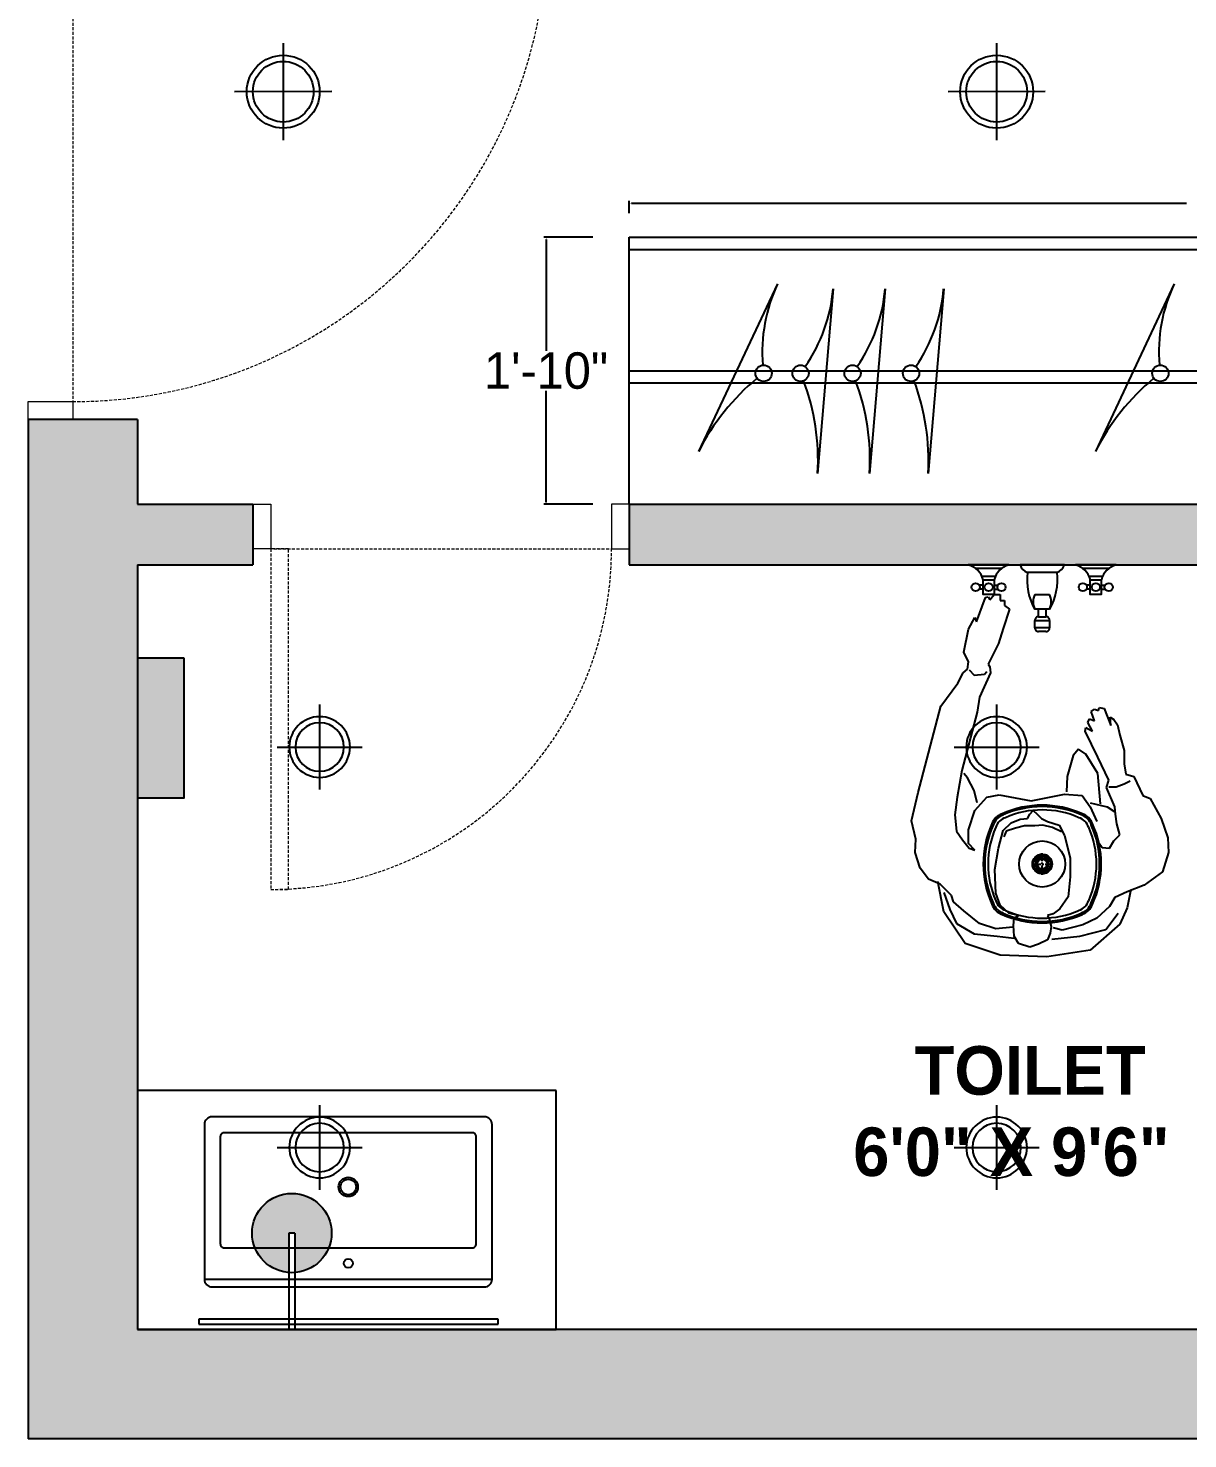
# Model space of a CAD drawing. Header units: inches. Extents: x 9636 to 21597, y -10243 to 557.
# Drawn here: x 16202 to 16297.5, y -7645.7 to -7529.5 of the extents above; entities that cross this region are included whole.
import ezdxf

# ---------------------------------------------------------------- set-up
doc = ezdxf.new("R2010")
doc.units = ezdxf.units.IN
doc.header["$MEASUREMENT"] = 0
for name, pattern in [('CENTER2', [1.125, 0.75, -0.125, 0.125, -0.125]), ('DASHED2', [0.375, 0.25, -0.125]), ('HIDDEN', [0.375, 0.25, -0.125])]:
    doc.linetypes.add(name, pattern=pattern)
for name, color, linetype in [('A-Door-Frame', 1, 'Continuous'), ('A-Door-Swing', 8, 'HIDDEN'), ('IEL-HATCH-002', 7, 'Continuous')]:
    doc.layers.add(name, color=color, linetype=linetype)
doc.layers.add('Furniture', color=251, linetype='Continuous', lineweight=18)
doc.styles.add('HEMI', font='stylu.ttf')
doc.styles.add('MtXpl_Stylus_BT', font='')
doc.styles.get('MtXpl_Stylus_BT').set_extended_font_data('Stylus BT', bold=True)

# ---------------------------------------------------------------- blocks, each defined once
blk = doc.blocks.new('bhtrht')
at = {"layer": 'IEL-HATCH-002', "true_color": 0x939598, "transparency": 33554687}
h = blk.add_hatch(color=252, dxfattribs=at)
h.dxf.hatch_style = 1
h.paths.add_polyline_path([(12208.66, -5928.51), (12166.16, -5928.51), (12166.16, -6030.51), (12169.83, -6030.51), (12175.16, -6030.51), (12175.16, -5942.51), (12180.16, -5942.51), (12180.16, -5937.51), (12208.66, -5937.51)])
h.paths.add_polyline_path([(12316.66, -5928.51), (12292.66, -5928.51), (12292.66, -5937.51), (12316.66, -5937.51)])
h.paths.add_polyline_path([(12395.16, -5928.51), (12316.66, -5928.51), (12316.66, -6147.51), (12323.16, -6147.51), (12323.16, -5937.51), (12395.16, -5937.51)])
h.paths.add_polyline_path([(12424.16, -6147.51), (12400.16, -6147.51), (12400.16, -6033.51), (12396.5, -6033.51), (12395.16, -6033.51), (12395.16, -6147.51), (12323.16, -6147.51), (12316.66, -6147.51), (12316.66, -6156.51), (12323.16, -6156.51), (12395.16, -6156.51), (12424.16, -6156.51), (12424.16, -6152.84)])
h.paths.add_polyline_path([(12316.66, -6147.51), (12175.16, -6147.51), (12175.16, -6127.81), (12175.16, -6084.51), (12184.66, -6084.51), (12184.66, -6079.51), (12175.16, -6079.51), (12175.16, -6072.51), (12166.16, -6072.51), (12166.16, -6156.51), (12316.66, -6156.51)])
h.paths.add_polyline_path([(12636.16, -5928.51), (12606.56, -5928.51), (12606.56, -5937.51), (12627.16, -5937.51), (12627.16, -6129.51), (12627.16, -6135.51), (12627.16, -6147.51), (12467.16, -6147.51), (12467.16, -6156.51), (12636.16, -6156.51)])
h.paths.add_polyline_path([(12514.56, -5928.51), (12496.56, -5928.51), (12496.56, -5937.51), (12514.56, -5937.51)], flags=17)
h.paths.add_polyline_path([(12423.56, -5928.51), (12395.16, -5928.51), (12395.16, -6003.51), (12400.16, -6003.51), (12400.16, -5937.51), (12423.56, -5937.51)])
h = blk.add_hatch(color=252, dxfattribs=at)
h.dxf.hatch_style = 1
h.paths.add_polyline_path([(12316.66, -6079.51), (12215.66, -6079.51), (12215.66, -6083.18), (12215.66, -6084.51), (12316.66, -6084.51)])
at = {"color": 252, "true_color": 0x939598}
for p, q in [((12215.66, -6055.51), (12215.66, -6054.51)), ((12215.84, -6054.69), (12261.55, -6054.69)), ((12212.66, -6057.51), (12208.63, -6057.51)), ((12208.81, -6057.69), (12208.81, -6066.87)), ((12215.66, -6057.51), (12266.16, -6057.51)), ((12215.66, -6079.51), (12215.66, -6057.51)), ((12215.66, -6058.51), (12316.66, -6058.51)), ((12215.66, -6068.51), (12316.66, -6068.51)), ((12215.66, -6069.51), (12316.66, -6069.51)), ((12208.81, -6079.33), (12208.81, -6070.15)), ((12166.16, -6072.51), (12166.16, -6156.51)), ((12175.16, -6072.51), (12166.16, -6072.51)), ((12175.16, -6072.51), (12175.16, -6079.51)), ((12175.16, -6079.51), (12184.66, -6079.51)), ((12184.66, -6079.51), (12184.66, -6084.51)), ((12212.66, -6079.51), (12208.63, -6079.51)), ((12215.66, -6079.51), (12316.66, -6079.51)), ((12215.66, -6079.51), (12215.66, -6084.51)), ((12175.16, -6084.51), (12175.16, -6147.51)), ((12175.16, -6084.51), (12184.66, -6084.51)), ((12215.66, -6084.51), (12316.66, -6084.51)), ((12246.92, -6084.51), (12243.57, -6084.51)), ((12251.49, -6084.51), (12247.84, -6084.51)), ((12255.75, -6084.51), (12252.4, -6084.51)), ((12246.32, -6084.81), (12244.17, -6084.81)), ((12244.66, -6085.42), (12245.82, -6085.42)), ((12250.88, -6085.12), (12248.45, -6085.12)), ((12255.15, -6084.81), (12253, -6084.81)), ((12253.49, -6085.42), (12254.65, -6085.42)), ((12244.79, -6086.18), (12244.49, -6086.18)), ((12244.79, -6086.49), (12244.49, -6086.49)), ((12245.71, -6086.18), (12246.01, -6086.18)), ((12245.71, -6086.49), (12246.01, -6086.49)), ((12249.05, -6086.94), (12250.27, -6086.94)), ((12253.62, -6086.18), (12253.32, -6086.18)), ((12253.62, -6086.49), (12253.32, -6086.49)), ((12254.53, -6086.18), (12254.84, -6086.18)), ((12254.53, -6086.49), (12254.84, -6086.49)), ((12250.27, -6088.16), (12249.05, -6088.16)), ((12249.36, -6088.77), (12249.36, -6088.16)), ((12249.97, -6088.16), (12249.97, -6088.77)), ((12249.05, -6089.08), (12250.27, -6089.08)), ((12250.27, -6089.68), (12249.05, -6089.68)), ((12209.64, -6127.81), (12175.16, -6127.81)), ((12175.16, -6127.81), (12175.16, -6147.51)), ((12209.64, -6147.51), (12209.64, -6127.81)), ((12180.67, -6143.36), (12204.36, -6143.36)), ((12204.85, -6146.66), (12180.22, -6146.66)), ((12180.22, -6146.66), (12180.22, -6147.07)), ((12180.22, -6147.07), (12204.85, -6147.07)), ((12204.85, -6147.07), (12204.85, -6146.66)), ((12323.16, -6147.51), (12175.16, -6147.51)), ((12175.16, -6147.51), (12209.64, -6147.51)), ((12323.16, -6156.51), (12166.16, -6156.51))]:
    blk.add_line(p, q, dxfattribs=at)
at = {"color": 252, "linetype": 'ByBlock', "true_color": 0x939598}
for p, q in [((12245.34, -6087.37), (12245.71, -6086.94)), ((12245.71, -6086.94), (12246.19, -6086.94)), ((12246.19, -6086.94), (12246.19, -6087.43)), ((12244.24, -6089.2), (12244.98, -6087.19)), ((12244.98, -6087.19), (12245.22, -6087.13)), ((12245.22, -6087.13), (12245.34, -6087.37)), ((12246.19, -6087.43), (12246.56, -6087.43)), ((12246.98, -6088.16), (12246.44, -6089.75)), ((12246.56, -6087.43), (12246.56, -6087.86)), ((12246.56, -6087.86), (12246.98, -6088.16)), ((12243.58, -6089.81), (12244.12, -6088.83)), ((12244.12, -6088.83), (12244.24, -6089.2)), ((12243.21, -6091.7), (12243.58, -6089.81)), ((12246.44, -6089.75), (12246.07, -6090.97)), ((12246.07, -6090.97), (12245.22, -6092.67)), ((12243.58, -6092.49), (12243.21, -6091.7)), ((12243.51, -6093.1), (12243.58, -6092.49)), ((12245.22, -6092.67), (12245.34, -6092.91)), ((12242.72, -6094.25), (12243.15, -6093.4)), ((12243.15, -6093.4), (12243.51, -6093.1)), ((12243.64, -6093.16), (12244.06, -6093.58)), ((12244.06, -6093.58), (12244.91, -6093.52)), ((12245.4, -6093.4), (12244.49, -6095.41)), ((12244.91, -6093.52), (12245.1, -6093.28)), ((12245.34, -6092.91), (12245.4, -6093.4)), ((12241.32, -6096.14), (12242.72, -6094.25)), ((12239.44, -6103.27), (12241.32, -6096.14)), ((12244.49, -6095.41), (12244.31, -6096.63)), ((12254.29, -6096.51), (12254.35, -6096.26)), ((12254.35, -6096.26), (12254.77, -6096.33)), ((12254.77, -6096.33), (12255.32, -6097.73)), ((12244.31, -6096.63), (12243.03, -6101.44)), ((12253.43, -6097.48), (12253.56, -6097.18)), ((12253.8, -6098.21), (12253.43, -6097.48)), ((12253.56, -6097.18), (12253.98, -6097.36)), ((12253.68, -6096.57), (12253.98, -6096.39)), ((12253.98, -6097.36), (12253.68, -6096.57)), ((12253.98, -6096.39), (12254.29, -6096.51)), ((12255.32, -6097.73), (12255.26, -6097.06)), ((12255.26, -6097.06), (12255.56, -6097.24)), ((12255.56, -6097.24), (12255.87, -6097.67)), ((12253.19, -6098.21), (12253.25, -6097.91)), ((12254.23, -6100.35), (12253.19, -6098.21)), ((12253.25, -6097.91), (12253.8, -6098.21)), ((12255.87, -6097.67), (12256.05, -6098.52)), ((12256.05, -6098.52), (12256.42, -6099.8)), ((12252.64, -6099.68), (12252.22, -6100.22)), ((12253.25, -6100.1), (12252.64, -6099.68)), ((12256.42, -6099.8), (12256.42, -6100.89)), ((12252.22, -6100.22), (12251.73, -6101.93)), ((12254.23, -6101.69), (12253.25, -6100.1)), ((12255.14, -6102.23), (12254.23, -6100.35)), ((12256.42, -6100.89), (12256.54, -6101.75)), ((12243.03, -6101.44), (12242.66, -6103.63)), ((12243.51, -6102.05), (12243.21, -6101.69)), ((12244.06, -6103.09), (12243.51, -6102.05)), ((12251.73, -6101.93), (12251.67, -6103.21)), ((12254.47, -6104.18), (12254.23, -6101.69)), ((12256.54, -6101.75), (12257.21, -6101.93)), ((12257.21, -6101.93), (12257.94, -6103.51)), ((12238.89, -6105.58), (12239.44, -6103.27)), ((12244.31, -6104.12), (12244.06, -6103.09)), ((12254.96, -6102.84), (12255.14, -6102.23)), ((12255.63, -6104.43), (12254.96, -6102.84)), ((12255.14, -6102.78), (12255.75, -6102.78)), ((12255.75, -6102.78), (12256.42, -6102.54)), ((12256.42, -6102.54), (12256.9, -6102.29)), ((12242.66, -6103.63), (12242.48, -6105.1)), ((12244.12, -6104.73), (12245.1, -6103.63)), ((12245.1, -6103.63), (12246.13, -6103.45)), ((12246.13, -6103.45), (12248.75, -6103.94)), ((12248.75, -6103.94), (12251.49, -6103.39)), ((12251.49, -6103.39), (12252.95, -6103.51)), ((12252.95, -6103.51), (12253.62, -6104.43)), ((12253.62, -6104.12), (12255.02, -6104.43)), ((12253.62, -6104.43), (12254.17, -6105.65)), ((12255.02, -6104.43), (12255.63, -6104.85)), ((12255.69, -6105.04), (12255.63, -6104.43)), ((12257.94, -6103.51), (12258.55, -6103.76)), ((12258.55, -6103.76), (12259.46, -6105.4)), ((12239.25, -6107.11), (12238.89, -6105.58)), ((12242.48, -6105.1), (12242.6, -6106.44)), ((12243.58, -6106.32), (12244.12, -6104.73)), ((12247.11, -6105.77), (12247.84, -6105.46)), ((12247.84, -6105.46), (12248.44, -6105.4)), ((12248.44, -6105.4), (12248.63, -6105.04)), ((12248.63, -6105.04), (12248.93, -6104.73)), ((12248.93, -6104.73), (12249.24, -6105.04)), ((12249.24, -6105.04), (12249.6, -6105.4)), ((12249.6, -6105.4), (12250.09, -6105.65)), ((12255.81, -6105.83), (12255.69, -6105.04)), ((12259.46, -6105.4), (12260.01, -6106.99)), ((12242.6, -6106.44), (12243.09, -6107.17)), ((12243.58, -6107.47), (12243.58, -6106.32)), ((12246.07, -6107.84), (12246.44, -6106.38)), ((12246.44, -6106.38), (12247.11, -6105.77)), ((12246.68, -6106.44), (12246.5, -6106.92)), ((12247.47, -6106.19), (12246.68, -6106.44)), ((12248.2, -6106.01), (12247.47, -6106.19)), ((12249.05, -6106.01), (12248.2, -6106.01)), ((12249.72, -6105.95), (12249.05, -6106.01)), ((12250.51, -6106.13), (12249.72, -6105.95)), ((12250.09, -6105.65), (12251.06, -6105.95)), ((12251.24, -6106.5), (12250.51, -6106.13)), ((12251.06, -6105.95), (12251.49, -6106.8)), ((12255.56, -6107.23), (12256.05, -6106.74)), ((12256.05, -6106.74), (12255.81, -6105.83)), ((12239.19, -6108.2), (12239.25, -6107.11)), ((12243.09, -6107.17), (12243.64, -6107.84)), ((12244.12, -6108.02), (12243.58, -6107.47)), ((12243.64, -6107.84), (12244.12, -6108.02)), ((12245.77, -6109.6), (12246.07, -6107.84)), ((12251.49, -6106.8), (12251.97, -6108.63)), ((12254.29, -6107.35), (12254.59, -6107.78)), ((12254.59, -6107.78), (12255.2, -6107.84)), ((12255.2, -6107.84), (12255.56, -6107.23)), ((12260.01, -6106.99), (12260.07, -6108.2)), ((12239.62, -6109.48), (12239.19, -6108.2)), ((12251.97, -6108.63), (12251.97, -6110.21)), ((12260.07, -6108.2), (12259.58, -6109.79)), ((12240.29, -6110.4), (12239.62, -6109.48)), ((12245.83, -6111.55), (12245.77, -6109.6)), ((12251.97, -6110.21), (12251.79, -6111.86)), ((12259.58, -6109.79), (12258.06, -6110.88)), ((12241.26, -6110.82), (12240.29, -6110.4)), ((12241.57, -6113.08), (12241.08, -6110.58)), ((12242.18, -6111.74), (12241.26, -6110.82)), ((12256.66, -6111.43), (12255.63, -6111.92)), ((12258.06, -6110.88), (12256.66, -6111.43)), ((12256.96, -6111.25), (12256.66, -6112.77)), ((12241.57, -6111.49), (12242.05, -6112.89)), ((12242.36, -6112.28), (12242.18, -6111.74)), ((12243.21, -6113.02), (12242.36, -6112.28)), ((12246.19, -6112.53), (12245.83, -6111.55)), ((12246.92, -6113.2), (12246.19, -6112.53)), ((12251.79, -6111.86), (12251.12, -6112.83)), ((12255.63, -6111.92), (12255.2, -6112.65)), ((12243.33, -6115.7), (12241.57, -6113.08)), ((12242.05, -6112.89), (12242.6, -6114.05)), ((12244.49, -6114.05), (12243.21, -6113.02)), ((12247.71, -6113.38), (12246.92, -6113.2)), ((12247.29, -6114.23), (12247.35, -6113.62)), ((12247.35, -6113.62), (12247.71, -6113.38)), ((12250.57, -6113.26), (12250.09, -6113.38)), ((12250.09, -6113.38), (12250.21, -6113.56)), ((12250.21, -6113.56), (12250.39, -6114.29)), ((12251.12, -6112.83), (12250.57, -6113.26)), ((12254.17, -6113.62), (12253.01, -6114.17)), ((12255.2, -6112.65), (12254.17, -6113.62)), ((12254.9, -6114.54), (12255.93, -6113.2)), ((12256.66, -6112.77), (12256.05, -6114.11)), ((12242.6, -6114.05), (12244.06, -6114.9)), ((12244.06, -6114.9), (12245.95, -6115.09)), ((12245.83, -6114.48), (12244.49, -6114.05)), ((12247.23, -6114.36), (12245.83, -6114.48)), ((12247.35, -6115.09), (12247.29, -6114.23)), ((12250.33, -6114.84), (12250.09, -6115.39)), ((12250.39, -6114.29), (12250.33, -6114.84)), ((12251.3, -6114.6), (12250.57, -6114.42)), ((12253.01, -6114.17), (12251.3, -6114.6)), ((12252.77, -6115.09), (12254.9, -6114.54)), ((12256.05, -6114.11), (12253.62, -6116.24)), ((12246.19, -6116.67), (12243.33, -6115.7)), ((12245.95, -6115.09), (12247.35, -6115.27)), ((12247.71, -6115.7), (12247.35, -6115.09)), ((12248.63, -6116), (12247.71, -6115.7)), ((12249.36, -6115.76), (12248.63, -6116)), ((12250.09, -6115.39), (12249.36, -6115.76)), ((12250.45, -6115.33), (12252.77, -6115.09)), ((12250.03, -6116.79), (12246.19, -6116.67)), ((12253.62, -6116.24), (12250.03, -6116.79))]:
    blk.add_line(p, q, dxfattribs=at)
at = {"color": 252, "linetype": 'Continuous', "true_color": 0x939598}
for p, q in [((12249.26, -6108.56), (12249.06, -6108.64)), ((12249.14, -6108.96), (12249.14, -6108.9)), ((12249.14, -6108.96), (12249.14, -6109.35)), ((12249.53, -6108.45), (12249.26, -6108.56)), ((12249.73, -6108.37), (12249.53, -6108.45)), ((12250.19, -6108.9), (12250.19, -6108.96)), ((12250.19, -6109.35), (12250.19, -6108.96)), ((12249.14, -6109.4), (12249.14, -6109.35)), ((12249.6, -6109.94), (12249.79, -6109.86)), ((12250.07, -6109.74), (12249.79, -6109.86)), ((12250.07, -6109.74), (12250.26, -6109.66)), ((12250.19, -6109.35), (12250.19, -6109.4))]:
    blk.add_line(p, q, dxfattribs=at)
at = {"color": 252, "linetype": 'CENTER2', "true_color": 0x939598}
for p, q in [((12249.66, -6110.03), (12249.66, -6108.27)), ((12248.79, -6109.15), (12250.54, -6109.15))]:
    blk.add_line(p, q, dxfattribs=at)
at = {"color": 252, "true_color": 0x939598}
for points in [[(12245.71, -6085.73), (12245.71, -6086.94), (12244.79, -6086.94), (12244.79, -6085.73)], [(12254.53, -6085.73), (12254.53, -6086.94), (12253.62, -6086.94), (12253.62, -6085.73)]]:
    blk.add_lwpolyline(points, close=True, dxfattribs=at)
for points in [[(12249.05, -6089.68), (12249.05, -6089.08)], [(12249.36, -6088.77), (12249.97, -6088.77)], [(12250.27, -6089.08), (12250.27, -6089.68)], [(12249.97, -6089.99), (12249.36, -6089.99)]]:
    blk.add_lwpolyline(points, dxfattribs=at)
for points in [[(12181.31, -6144), (12203.73, -6144, 0.414214), (12204.36, -6143.36), (12204.36, -6130.62, 0.414214), (12203.73, -6129.98), (12181.31, -6129.98, 0.414214), (12180.67, -6130.62), (12180.67, -6143.36, 0.414214)], [(12182.3, -6140.77), (12202.73, -6140.77, 0.414214), (12203.05, -6140.45), (12203.05, -6131.61, 0.414214), (12202.73, -6131.29), (12182.3, -6131.29, 0.414214), (12181.98, -6131.61), (12181.98, -6140.45, 0.414214)]]:
    blk.add_lwpolyline(points, format="xyb", close=True, dxfattribs=at)
for centre, radius in [((12244.18, -6086.34), 0.34), ((12245.25, -6086.34), 0.34), ((12246.31, -6086.34), 0.34), ((12253.01, -6086.34), 0.34), ((12254.08, -6086.34), 0.34), ((12255.14, -6086.34), 0.34), ((12192.52, -6135.76), 0.797), ((12192.52, -6135.76), 0.638), ((12192.52, -6142.06), 0.374)]:
    blk.add_circle(centre, radius, dxfattribs=at)
at = {"color": 252, "linetype": 'Continuous', "true_color": 0x939598}
for radius in [1.9, 0.811, 0.466, 0.409]:
    blk.add_circle((12249.66, -6109.15), radius, dxfattribs=at)
at = {"color": 252, "true_color": 0x939598}
for centre, radius, start, end in [((12243.12, -6086.18), 1.74, 15.2551, 74.7449), ((12247.38, -6086.18), 1.74, 105.2551, 164.7449), ((12248.69, -6084.26), 0.892, 196.1502, 253.8498), ((12250.63, -6084.26), 0.892, 286.1502, 343.8498), ((12251.95, -6086.18), 1.74, 15.2551, 74.7449), ((12256.21, -6086.18), 1.74, 105.2551, 164.7449), ((12253.32, -6085.73), 4.91, 172.875, 209.7449), ((12246.01, -6085.73), 4.91, 330.2551, 7.125), ((12250.44, -6087.55), 1.52, 156.3417, 203.6584), ((12248.88, -6087.55), 1.52, 336.3417, 23.6583), ((12249.35, -6089.07), 0.295, 88.2224, 181.7776), ((12249.98, -6089.07), 0.295, 358.2224, 91.7776), ((12249.35, -6089.69), 0.295, 178.2224, 271.7776), ((12249.98, -6089.69), 0.295, 268.2224, 1.7776)]:
    blk.add_arc(centre, radius, start, end, dxfattribs=at)
at = {"color": 252, "linetype": 'Continuous', "true_color": 0x939598}
for centre, radius, start, end in [((12249.66, -6112.35), 8.05, 65.7453, 114.2564), ((12249.66, -6112.29), 7.87, 65.9156, 114.0845), ((12246.78, -6106.27), 1.33, 108.5612, 161.4243), ((12246.85, -6106.34), 1.29, 107.8792, 162.1204), ((12246.99, -6106.48), 1.2, 107.1823, 162.8172), ((12249.66, -6112.14), 7.45, 66.0502, 113.9498), ((12252.33, -6106.48), 1.2, 17.1892, 72.8119), ((12252.46, -6106.36), 1.32, 18.4913, 71.509), ((12252.54, -6106.27), 1.33, 18.6493, 71.3514), ((12252.86, -6109.15), 8.05, 155.7447, 204.2565), ((12252.8, -6109.15), 7.87, 155.9155, 204.0845), ((12252.65, -6109.15), 7.45, 156.0461, 203.954), ((12246.68, -6109.15), 7.45, 336.0462, 23.9541), ((12246.52, -6109.15), 7.87, 335.9156, 24.0844), ((12246.47, -6109.15), 8.05, 335.7431, 24.2554), ((12249.66, -6109.15), 0.789, 136.0565, 268.9435), ((12249.66, -6109.15), 0.718, 124.5731, 280.4269), ((12249.32, -6108.83), 0.32, 134.2179, 143.1195), ((12249.66, -6109.15), 0.789, 88.9435, 136.0565), ((12249.66, -6109.15), 0.583, 25.5438, 154.4562), ((12249.66, -6109.15), 0.718, 304.5731, 100.4269), ((12249.66, -6109.15), 0.789, 316.0565, 88.6411), ((12249.66, -6109.15), 0.789, 316.0565, 88.9435), ((12249.68, -6108.66), 0.296, 81.5141, 91.147), ((12249.66, -6109.15), 0.583, 205.5438, 334.4562), ((12249.64, -6109.65), 0.296, 261.5149, 271.1477), ((12249.66, -6109.15), 0.789, 268.9435, 316.0565), ((12250.01, -6109.47), 0.32, 314.2179, 323.1195), ((12246.78, -6112.04), 1.33, 198.5617, 251.4379), ((12246.85, -6111.96), 1.29, 197.9496, 252.0505), ((12246.99, -6111.82), 1.2, 197.1884, 252.8085), ((12252.33, -6111.82), 1.2, 287.1836, 342.814), ((12252.47, -6111.96), 1.29, 287.9494, 342.0514), ((12252.54, -6112.03), 1.33, 288.64, 341.3731), ((12249.66, -6105.96), 8.05, 245.7429, 294.2555), ((12249.66, -6106.01), 7.87, 245.9155, 294.0846), ((12249.66, -6106.16), 7.45, 246.0504, 293.9499)]:
    blk.add_arc(centre, radius, start, end, dxfattribs=at)
at = {"color": 252, "true_color": 0x939598}
for points in [[(12215.84, -6054.66), (12215.84, -6054.72), (12215.66, -6054.69)], [(12208.78, -6057.69), (12208.84, -6057.69), (12208.81, -6057.51)], [(12208.78, -6079.33), (12208.84, -6079.33), (12208.81, -6079.51)]]:
    blk.add_solid(points, dxfattribs=at)
at = {"layer": 'A-Door-Frame', "color": 252, "lineweight": 5, "true_color": 0x939598}
for p, q in [((12166.16, -6072.51), (12169.83, -6072.51)), ((12184.66, -6079.51), (12184.66, -6083.18)), ((12215.66, -6079.51), (12215.66, -6083.18))]:
    blk.add_line(p, q, dxfattribs=at)
for points in [[(12166.16, -6072.51), (12166.16, -6071.04), (12169.83, -6071.04), (12169.83, -6072.51)], [(12184.66, -6079.51), (12186.13, -6079.51), (12186.13, -6083.18), (12184.66, -6083.18)], [(12215.66, -6079.51), (12214.2, -6079.51), (12214.2, -6083.18), (12215.66, -6083.18)]]:
    blk.add_lwpolyline(points, dxfattribs=at)
at = {"layer": 'A-Door-Swing', "color": 252, "linetype": 'DASHED2', "lineweight": 5, "true_color": 0x939598}
for p, q in [((12169.83, -6032.33), (12169.83, -6071.39)), ((12186.38, -6083.18), (12214.45, -6083.18))]:
    blk.add_line(p, q, dxfattribs=at)
blk.add_lwpolyline([(12186.13, -6083.18), (12186.13, -6111.24), (12187.6, -6111.24), (12187.6, -6083.18)], close=True, dxfattribs=at)
for centre, radius in [((12169.83, -6031.98), 39.07), ((12186.13, -6083.18), 28.07)]:
    blk.add_arc(centre, radius, 270, 0, dxfattribs=at)
at = {"layer": 'Furniture', "color": 252, "lineweight": -2, "true_color": 0x939598}
for p, q in [((12227.86, -6061.34), (12221.37, -6075.15)), ((12260.53, -6061.34), (12254.04, -6075.15)), ((12232.45, -6061.75), (12231.16, -6076.96)), ((12236.73, -6061.75), (12235.44, -6076.96)), ((12241.55, -6061.75), (12240.27, -6076.96))]:
    blk.add_line(p, q, dxfattribs=at)
for centre in [(12226.72, -6068.71), (12229.76, -6068.71), (12234.04, -6068.71), (12238.86, -6068.71), (12259.39, -6068.71)]:
    blk.add_circle(centre, 0.673, dxfattribs=at)
for centre, radius, start, end in [((12239.8, -6066.97), 13.19, 154.7514, 184.6513), ((12272.46, -6066.97), 13.19, 154.7514, 184.6513), ((12219.3, -6060.66), 13.19, 325.3487, 355.2486), ((12223.58, -6060.66), 13.19, 325.3487, 355.2486), ((12228.4, -6060.66), 13.19, 325.3487, 355.2486), ((12238.01, -6083.51), 18.62, 129.3984, 153.3097), ((12212.58, -6075.88), 18.62, 356.6903, 20.6016), ((12216.86, -6075.88), 18.62, 356.6903, 20.6016), ((12221.68, -6075.88), 18.62, 356.6903, 20.6016), ((12270.68, -6083.51), 18.62, 129.3984, 153.3097)]:
    blk.add_arc(centre, radius, start, end, dxfattribs=at)
at = {"color": 252, "true_color": 0x939598, "style": 'MtXpl_Stylus_BT'}
for s, p in [('TOILET', (12239.16, -6128.16)), ('6\'0" X 9\'6"', (12234.1, -6134.86))]:
    blk.add_text(s, height=4, rotation=0.0094, dxfattribs=at).set_placement(p)
at = {"color": 252, "true_color": 0x939598, "insert": (12208.81, -6068.51), "char_height": 3, "attachment_point": 5, "style": 'HEMI'}
blk.add_mtext('\\A1;1\'-10"', dxfattribs=at)
blk = doc.blocks.new('rg')
at = {"color": 6}
for p, q in [((6523.86, -972.55), (6523.86, -979.55)), ((6520.36, -976.05), (6527.36, -976.05))]:
    blk.add_line(p, q, dxfattribs=at)
for radius in [2.5, 2]:
    blk.add_circle((6523.86, -976.05), radius, dxfattribs=at)
blk = doc.blocks.new('ger')
at = {"color": 5}
for p, q in [((6473.06, -970.68), (6473.07, -978.68)), ((6469.07, -974.68), (6477.07, -974.68))]:
    blk.add_line(p, q, dxfattribs=at)
for radius in [3, 2.5]:
    blk.add_circle((6473.07, -974.68), radius, dxfattribs=at)
blk = doc.blocks.new('HT')
at = {"layer": 'IEL-HATCH-002', "true_color": 0xf7f281, "transparency": 33554687}
h = blk.add_hatch(color=51, dxfattribs=at)
h.dxf.hatch_style = 1
h.paths.add_polyline_path([(4618.55, 566.68, 0.962396), (4625.07, 566.43), (4621.82, 566.43), (4621.82, 566.93), (4625.07, 566.93, 0.962396)])
for p, q in [((4621.82, 566.93), (4629.77, 566.93)), ((4621.82, 566.93), (4621.82, 566.43)), ((4621.82, 566.43), (4629.77, 566.43)), ((4629.77, 566.93), (4629.77, 566.43))]:
    blk.add_line(p, q)
blk.add_circle((4621.82, 566.68), 3.27)
blk = doc.blocks.new('5ryh')
at = {"layer": 'IEL-HATCH-002', "true_color": 0x139b48, "transparency": 33554687}
h = blk.add_hatch(color=114, dxfattribs=at)
h.dxf.hatch_style = 1
h.paths.add_polyline_path([(6507.8, -1186.938), (6501.8, -1186.938), (6501.8, -1188.938), (6507.8, -1188.938)])
blk.add_lwpolyline([(6507.8, -1188.938), (6507.8, -1186.938), (6501.8, -1186.938), (6501.8, -1188.938)], close=True)

msp = doc.modelspace()

# ---------------------------------------------------------------- block references
msp.add_blockref('bhtrht', (4035.82, -1489.17))
at = {"rotation": 270}
for name, p in [('ger', (17197.66, -1061.61)), ('ger', (17256.41, -1061.61)), ('HT', (15657.01, -3006.91))]:
    msp.add_blockref(name, p, dxfattribs=at)
at = {"xscale": 1.919315741706669, "yscale": 1.919315741706669, "zscale": 1.919315741706669, "rotation": 89.99999999999997}
msp.add_blockref('5ryh', (13932.87, -20071.88), dxfattribs=at)
at = {"xscale": -1, "rotation": 90}
for p in [(15249.93, -1064.82), (15305.68, -1064.82), (15249.93, -1097.82), (15305.68, -1097.82)]:
    msp.add_blockref('rg', p, dxfattribs=at)

doc.saveas('drawing.dxf')
